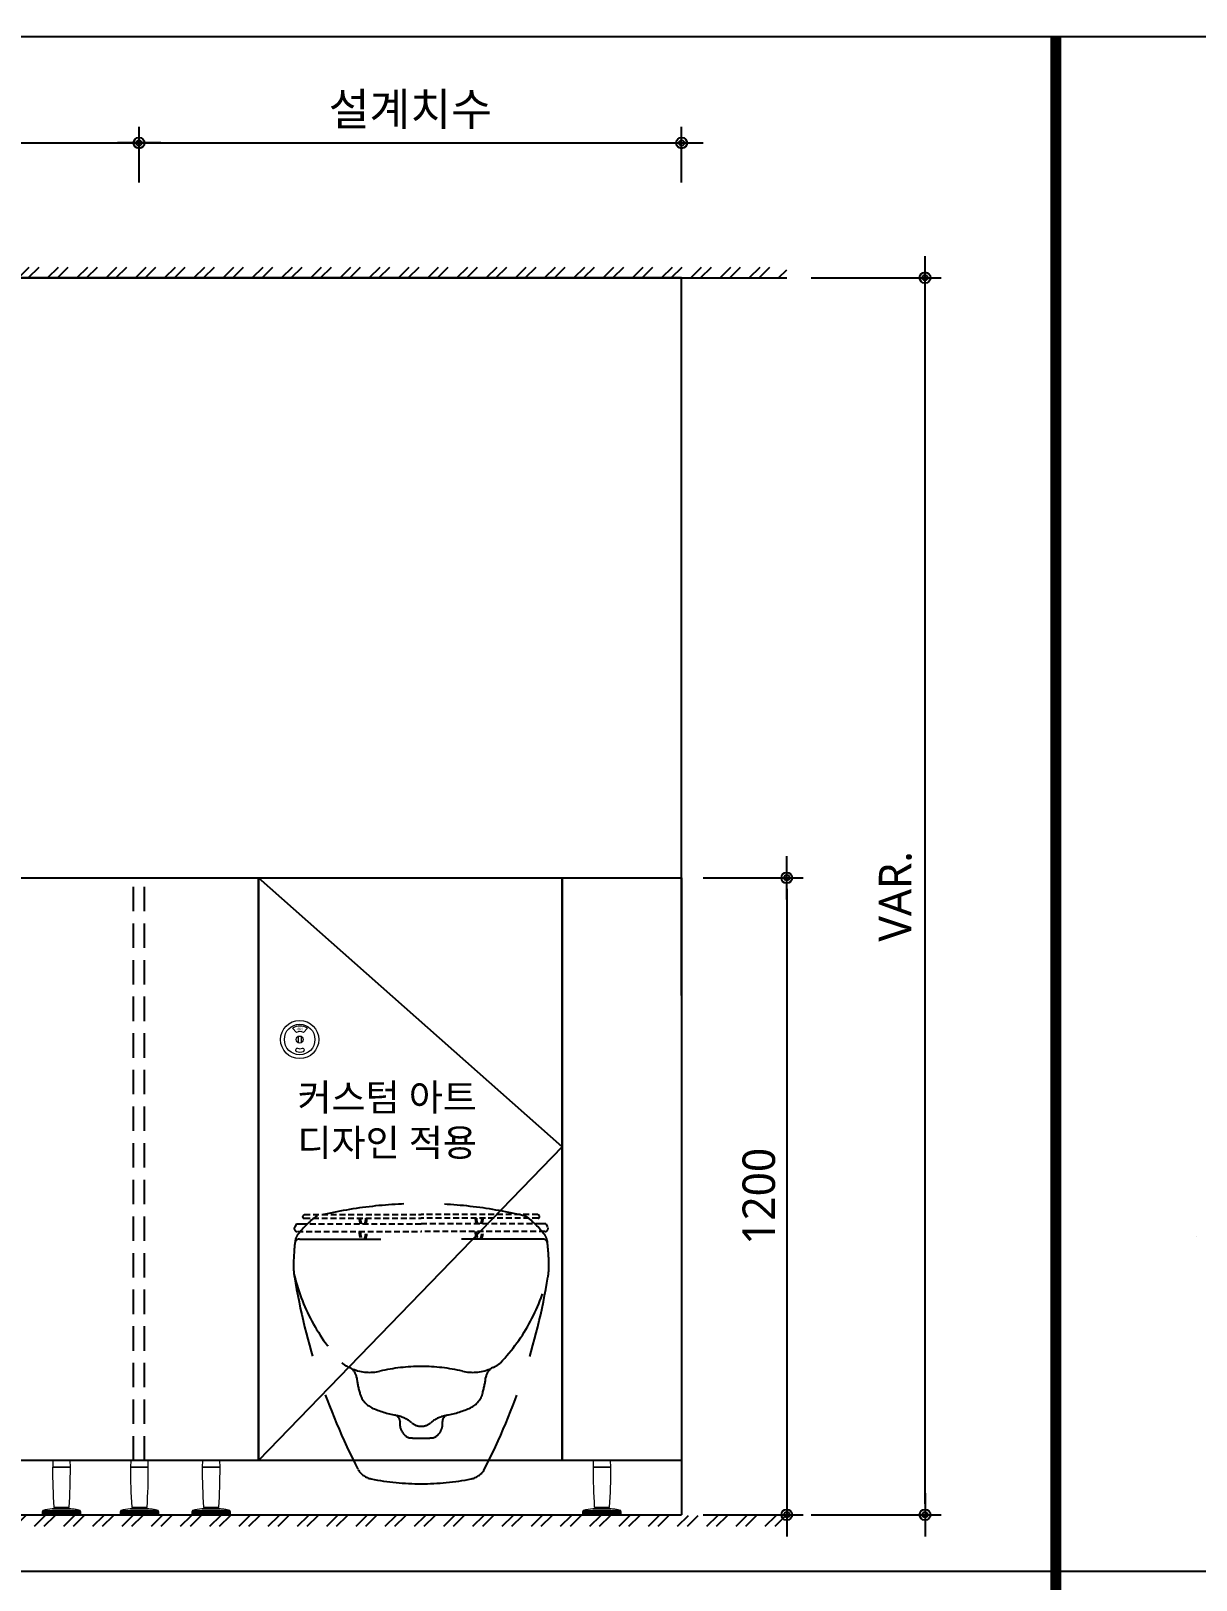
# Model space of a CAD drawing. Extents: x -256 to 8104, y -176 to 5714.
# Drawn here: x 3621 to 4694, y 4116 to 5543 of the extents above; entities that cross this region are included whole.
import ezdxf
from ezdxf.enums import TextEntityAlignment as Align

# ---------------------------------------------------------------- set-up
doc = ezdxf.new("R2010")
doc.units = 0
doc.header["$LTSCALE"] = 30
doc.linetypes.add('HIDDEN', pattern=[0.375, 0.25, -0.125])
doc.layers.get('0').update_dxf_attribs({"linetype": 'CONTINUOUS'})
doc.layers.get('DEFPOINTS').update_dxf_attribs({"linetype": 'CONTINUOUS'})
for name, color, linetype in [('curior-0Line', 252, 'CONTINUOUS'), ('DIM', 7, 'CONTINUOUS'), ('FIN', 5, 'CONTINUOUS'), ('HAT', 8, 'CONTINUOUS'), ('HID', 9, 'HIDDEN'), ('부자재', 4, 'CONTINUOUS'), ('잠금쇠(회전형)', 4, 'CONTINUOUS'), ('치수', 1, 'CONTINUOUS'), ('판넬', 2, 'CONTINUOUS'), ('해치', 8, 'CONTINUOUS')]:
    doc.layers.add(name, color=color, linetype=linetype)
doc.styles.add('HDW', font='gulim.ttc')
doc.styles.add('돋움', font='malgun.ttf')
doc.dimstyles.new('10', dxfattribs={"dimscale": 10, "dimtxt": 3, "dimasz": 1, "dimexe": 1.5, "dimexo": 2, "dimgap": 1, "dimtad": 1, "dimdec": 0, "dimlunit": 6, "dimtxsty": '돋움', "dimblk": 'DIMDOT', "dimcen": -1, "dimdle": 1.5, "dimclrt": 3, "dimazin": 3, "dimtfac": 1, "dimtdec": 0, "dimtix": 1, "dimtmove": 2, "dimatfit": 3, "dimldrblk": 'DIMDOT', "dimarcsym": 0})

# ---------------------------------------------------------------- blocks, each defined once
blk = doc.blocks.new('DIMDOT')
at = {"linetype": 'Continuous'}
blk.add_line((-2, 0), (2, 0), dxfattribs=at)
for radius in [0.5, 0.25]:
    blk.add_circle((0, 0), radius, dxfattribs=at)
blk = doc.blocks.new('*D882')
at = {"layer": 'DEFPOINTS', "color": 0}
for p in [(132075.8, -1249.7), (131575.8, -1306), (132075.8, -1306)]:
    blk.add_point(p, dxfattribs=at)
at = {"layer": 'DIM', "color": 0, "lineweight": -2, "ltscale": 10}
for p, q in [((131575.8, -1286), (131575.8, -1234.7)), ((132075.8, -1286), (132075.8, -1234.7)), ((131585.8, -1249.7), (132065.8, -1249.7))]:
    blk.add_line(p, q, dxfattribs=at)
at = {"layer": 'DIM', "color": 0, "lineweight": -2, "xscale": 10, "yscale": 10, "zscale": 10, "rotation": 180}
blk.add_blockref('DIMDOT', (131575.8, -1249.7), dxfattribs=at)
at = {"layer": 'DIM', "color": 0, "lineweight": -2, "xscale": 10, "yscale": 10, "zscale": 10}
blk.add_blockref('DIMDOT', (132075.8, -1249.7), dxfattribs=at)
at = {"layer": 'DIM', "color": 3, "insert": (131825.8, -1220.1), "char_height": 30, "attachment_point": 5, "style": '돋움'}
blk.add_mtext('설계치수', dxfattribs=at)
blk = doc.blocks.new('*D883')
at = {"layer": 'DEFPOINTS', "color": 0}
for p in [(132575.8, -1249.7), (132075.8, -1306), (132575.8, -1306)]:
    blk.add_point(p, dxfattribs=at)
at = {"layer": 'DIM', "color": 0, "lineweight": -2, "ltscale": 10}
for p, q in [((132075.8, -1286), (132075.8, -1234.7)), ((132575.8, -1286), (132575.8, -1234.7)), ((132085.8, -1249.7), (132565.8, -1249.7))]:
    blk.add_line(p, q, dxfattribs=at)
at = {"layer": 'DIM', "color": 0, "lineweight": -2, "xscale": 10, "yscale": 10, "zscale": 10, "rotation": 180}
blk.add_blockref('DIMDOT', (132075.8, -1249.7), dxfattribs=at)
at = {"layer": 'DIM', "color": 0, "lineweight": -2, "xscale": 10, "yscale": 10, "zscale": 10}
blk.add_blockref('DIMDOT', (132575.8, -1249.7), dxfattribs=at)
at = {"layer": 'DIM', "color": 3, "insert": (132325.8, -1220.1), "char_height": 30, "attachment_point": 5, "style": '돋움'}
blk.add_mtext('설계치수', dxfattribs=at)
blk = doc.blocks.new('*D884')
at = {"layer": 'DEFPOINTS', "color": 0}
for p in [(132575.8, -1926.9), (132575.8, -2513.9), (132672.7, -2513.9)]:
    blk.add_point(p, dxfattribs=at)
at = {"layer": 'DIM', "color": 0, "lineweight": -2, "ltscale": 10}
for p, q in [((132595.8, -1926.9), (132687.7, -1926.9)), ((132672.7, -1936.9), (132672.7, -2503.9)), ((132595.8, -2513.9), (132687.7, -2513.9))]:
    blk.add_line(p, q, dxfattribs=at)
at = {"layer": 'DIM', "color": 0, "lineweight": -2, "xscale": 10, "yscale": 10, "zscale": 10}
for p, rotation in [((132672.7, -1926.9), 90), ((132672.7, -2513.9), 270)]:
    blk.add_blockref('DIMDOT', p, dxfattribs=dict(at, rotation=rotation))
at = {"layer": 'DIM', "color": 3, "insert": (132647.1, -2220.4), "char_height": 30, "attachment_point": 5, "rotation": 90, "style": '돋움'}
blk.add_mtext('1200', dxfattribs=at)
blk = doc.blocks.new('A$C460A2A32')
at = {"color": 0}
for p, q in [((2.8, 20), (0.5, 16)), ((2.8, 20), (8.6, 20)), ((8.6, 20), (162.3, 20)), ((12.8, 32), (11.2, 30.4)), ((12.6, 27), (162.3, 27)), ((12.8, 32), (162.3, 32)), ((311.8, 32), (162.3, 32)), ((312, 27), (162.3, 27)), ((316, 20), (162.3, 20)), ((311.8, 32), (313.4, 30.4)), ((321.8, 20), (316, 20)), ((321.8, 20), (324.1, 16)), ((3.9, 10), (162.3, 10)), ((320.7, 10), (162.3, 10))]:
    blk.add_line(p, q, dxfattribs=at)
for centre, radius, start, end in [((12.6, 29), 2, 135, 270), ((108.9, 28.2), 26, 182.6717, 198.4118), ((107.4, 28.2), 23, 183.0205, 200.9186), ((68.6, 28.2), 23, 339.0814, 356.9795), ((67.1, 28.2), 26, 341.5882, 357.3283), ((257.5, 28.2), 26, 182.6717, 198.4118), ((256, 28.2), 23, 183.0205, 200.9186), ((217.2, 28.2), 23, 339.0814, 356.9795), ((215.7, 28.2), 26, 341.5882, 357.3283), ((312, 29), 2, 270, 45), ((3.9, 14), 4, 150.0107, 270), ((108.9, 10), 26, 180, 202.6199), ((107.4, 10), 23, 180, 205.7715), ((68.6, 10), 23, 334.2285, 0), ((67.1, 10), 26, 337.3801, 0), ((257.5, 10), 26, 180, 202.6199), ((256, 10), 23, 180, 205.7715), ((217.2, 10), 23, 334.2285, 0), ((215.7, 10), 26, 337.3801, 0), ((320.7, 14), 4, 270, 29.9893)]:
    blk.add_arc(centre, radius, start, end, dxfattribs=at)
blk = doc.blocks.new('*D901')
at = {"layer": 'DEFPOINTS', "color": 0}
for p in [(132675.2, -1373.9), (132800.1, -1373.9), (132675.2, -2513.9)]:
    blk.add_point(p, dxfattribs=at)
at = {"layer": 'DIM', "color": 0, "lineweight": -2, "ltscale": 10}
for p, q in [((132695.2, -1373.9), (132815.1, -1373.9)), ((132800.1, -2503.9), (132800.1, -1383.9)), ((132695.2, -2513.9), (132815.1, -2513.9))]:
    blk.add_line(p, q, dxfattribs=at)
at = {"layer": 'DIM', "color": 0, "lineweight": -2, "xscale": 10, "yscale": 10, "zscale": 10}
for p, rotation in [((132800.1, -1373.9), 90), ((132800.1, -2513.9), 270)]:
    blk.add_blockref('DIMDOT', p, dxfattribs=dict(at, rotation=rotation))
at = {"layer": 'DIM', "color": 3, "insert": (132772.8, -1944), "char_height": 30, "attachment_point": 5, "rotation": 90, "style": '돋움'}
blk.add_mtext('VAR.', dxfattribs=at)
blk = doc.blocks.new('CRAYON_33', base_point=(128355.6, -6689.9))
at = {"layer": 'HAT'}
h = blk.add_hatch(dxfattribs=at)
h.set_pattern_fill('ANSI32', color=256, scale=2, style=0)
h.set_pattern_definition([(45, (119739.715, -7007.093), (-13.470384, 13.470384), []), (45, (119748.695, -7007.093), (-13.470384, 13.470384), [])])
h.paths.add_polyline_path([(130979.1, -1364.1), (132672.7, -1364.1), (132672.7, -1374.1), (130979.1, -1374.1)])
h = blk.add_hatch(dxfattribs=at)
h.set_pattern_fill('ANSI32', color=256, scale=2, style=0)
h.set_pattern_definition([(45, (119739.715, -6825.113), (-13.470384, 13.470384), []), (45, (119748.695, -6825.113), (-13.470384, 13.470384), [])])
h.paths.add_polyline_path([(130979.1, -2524.4), (132672.7, -2524.4), (132672.7, -2514.4), (130979.1, -2514.4)])
at = {"layer": '해치'}
h = blk.add_hatch(dxfattribs=at)
h.set_pattern_fill('AR-CONC', color=256, style=0)
h.set_pattern_definition([(50, (131595.11, -3789.11), (182.185, -15.939), [19.05, -209.55]), (355, (131595.11, -3789.1), (-35.243, 191.057), [15.24, -167.64]), (100.451, (131610.3, -3790.44), (146.943, 175.117), [16.19, -178.09]), (46.184, (131595.1, -3738.3), (271.079, -42.042), [28.575, -314.325]), (96.636, (131617.7, -3741.8), (237.404, 247.426), [24.285, -267.135]), (351.184, (131595.1, -3738.3), (237.405, 247.425), [22.86, -251.46]), (21, (131620.51, -3751.01), (151.615, -102.2655), [19.05, -209.55]), (326, (131620.51, -3751), (61.802, 184.188), [15.24, -167.64]), (71.4514, (131633.15, -3759.53), (213.416, 81.923), [16.19, -178.09]), (37.5, (131595.11, -3789.11), (3.0886, 84.555), [0, -165.608, 0, -170.18, 0, -168.275]), (7.5, (131595.11, -3789.11), (66.8197, 100.1806), [0, -97.028, 0, -161.798, 0, -64.135]), (327.5, (131538.47, -3789.11), (135.5906, -5.7287), [0, -63.5, 0, -198.12, 0, -262.89]), (317.5, (131513.07, -3789.11), (148.129, 25.4265), [0, -82.55, 0, -131.572, 0, -186.69])])
h.paths.add_polyline_path([(134074.7, -2355.3), (134074.7, -2252.4), (133024.5, -2252.4), (133024.5, -2355.3)])
at = {"color": 2}
blk.add_line((130979.1, -1374.1), (132672.7, -1374.1), dxfattribs=at)
for p, q in [((132575.8, -2035.2), (132575.8, -1374.1)), ((132575.8, -2049), (132575.8, -2513.9)), ((131075.8, -2513.9), (132575.8, -2513.9))]:
    blk.add_line(p, q)
at = {"color": 8}
blk.add_line((130874.4, -2565.7), (134222.2, -2565.7), dxfattribs=at)
at = {"color": 2}
for points in [[(128354.9, -1151.5), (135607.2, -1151.5), (135607.2, -6689.8), (128354.9, -6689.8)], [(128354.9, -1151.5), (135607.2, -1151.5), (135607.2, -6689.8), (128354.9, -6689.8)], [(128354.9, -1151.5), (136336.8, -1151.5), (136336.8, -6689.8), (128354.9, -6689.8)]]:
    blk.add_lwpolyline(points, close=True, dxfattribs=at)
at = {"color": 8, "const_width": 10}
blk.add_lwpolyline([(132920.7, -3920.6), (132920.7, -1151.5)], dxfattribs=at)
at = {"layer": 'FIN', "color": 4, "linetype": 'Continuous', "lineweight": 15}
for p, q in [((131996.3, -2464.2), (131996.3, -2464.2)), ((131996.4, -2463.9), (132012.3, -2463.9)), ((132012.5, -2469.7), (132012.4, -2464.1)), ((132068.1, -2463.9), (132084.1, -2463.9)), ((132068.1, -2464.2), (132068.1, -2464.2)), ((132084.3, -2469.7), (132084.2, -2464.1)), ((132134.2, -2463.9), (132150.2, -2463.9)), ((132134.2, -2464.2), (132134.2, -2464.2)), ((132150.4, -2469.7), (132150.2, -2464.1)), ((132494.4, -2463.9), (132510.4, -2463.9)), ((132494.4, -2464.2), (132494.4, -2464.2)), ((132510.6, -2469.7), (132510.4, -2464.1)), ((131996.4, -2470), (132012.2, -2470)), ((132068.2, -2470), (132084, -2470)), ((132134.3, -2470), (132150.1, -2470)), ((132494.5, -2470), (132510.3, -2470)), ((131987.1, -2510), (131986.5, -2511.2)), ((131986.5, -2511.2), (131986.5, -2512.4)), ((131997.3, -2506.8), (131997.9, -2507.4)), ((132010.8, -2507.4), (131997.9, -2507.4)), ((131998.8, -2507.7), (131998.2, -2508.3)), ((132010.5, -2508.3), (131998.2, -2508.3)), ((131998.8, -2507.4), (131998.8, -2507.7)), ((131998.8, -2507.7), (132009.9, -2507.7)), ((132009.9, -2507.7), (132009.9, -2507.4)), ((132010.5, -2508.3), (132009.9, -2507.7)), ((132010.8, -2507.4), (132011.4, -2506.8)), ((132022.1, -2511.2), (132021.6, -2510)), ((132022.1, -2512.4), (132022.1, -2511.2)), ((132058.9, -2510), (132058.3, -2511.2)), ((132058.3, -2511.2), (132058.3, -2512.4)), ((132069.1, -2506.8), (132069.7, -2507.4)), ((132082.5, -2507.4), (132069.7, -2507.4)), ((132070.6, -2507.7), (132070, -2508.3)), ((132082.3, -2508.3), (132070, -2508.3)), ((132070.6, -2507.4), (132070.6, -2507.7)), ((132070.6, -2507.7), (132081.7, -2507.7)), ((132081.7, -2507.7), (132081.7, -2507.4)), ((132082.3, -2508.3), (132081.7, -2507.7)), ((132082.5, -2507.4), (132083.2, -2506.8)), ((132093.9, -2511.2), (132093.4, -2510)), ((132093.9, -2512.4), (132093.9, -2511.2)), ((132125, -2510), (132124.4, -2511.2)), ((132124.4, -2511.2), (132124.4, -2512.4)), ((132135.2, -2506.8), (132135.8, -2507.4)), ((132148.6, -2507.4), (132135.8, -2507.4)), ((132136.7, -2507.7), (132136.1, -2508.3)), ((132148.3, -2508.3), (132136.1, -2508.3)), ((132136.7, -2507.4), (132136.7, -2507.7)), ((132136.7, -2507.7), (132147.8, -2507.7)), ((132147.8, -2507.7), (132147.8, -2507.4)), ((132148.3, -2508.3), (132147.8, -2507.7)), ((132148.6, -2507.4), (132149.3, -2506.8)), ((132160, -2511.2), (132159.5, -2510)), ((132160, -2512.4), (132160, -2511.2)), ((132485.1, -2510), (132484.6, -2511.2)), ((132484.6, -2511.2), (132484.6, -2512.4)), ((132495.4, -2506.8), (132496, -2507.4)), ((132508.8, -2507.4), (132496, -2507.4)), ((132496.9, -2507.7), (132496.3, -2508.3)), ((132508.5, -2508.3), (132496.3, -2508.3)), ((132496.9, -2507.4), (132496.9, -2507.7)), ((132496.9, -2507.7), (132508, -2507.7)), ((132508, -2507.7), (132508, -2507.4)), ((132508.5, -2508.3), (132508, -2507.7)), ((132508.8, -2507.4), (132509.4, -2506.8)), ((132520.2, -2511.2), (132519.7, -2510)), ((132520.2, -2512.4), (132520.2, -2511.2)), ((131986.5, -2512.4), (131986.5, -2513.9)), ((131986.5, -2513.9), (132022.1, -2513.9)), ((132022.1, -2513.9), (132022.1, -2512.4)), ((132058.3, -2512.4), (132058.3, -2513.9)), ((132058.3, -2513.9), (132093.9, -2513.9)), ((132093.9, -2513.9), (132093.9, -2512.4)), ((132124.4, -2512.4), (132124.4, -2513.9)), ((132124.4, -2513.9), (132160, -2513.9)), ((132160, -2513.9), (132160, -2512.4)), ((132484.6, -2512.4), (132484.6, -2513.9)), ((132484.6, -2513.9), (132520.2, -2513.9)), ((132520.2, -2513.9), (132520.2, -2512.4))]:
    blk.add_line(p, q, dxfattribs=at)
at = {"layer": 'FIN', "linetype": 'Continuous', "lineweight": 15}
for p, q in [((132012.5, -2470.3), (131996.1, -2470.3)), ((131996.2, -2469.7), (132012.5, -2469.7)), ((132067.9, -2469.7), (132084.3, -2469.7)), ((132084.3, -2470.3), (132067.9, -2470.3)), ((132134, -2469.7), (132150.4, -2469.7)), ((132150.4, -2470.3), (132134, -2470.3)), ((132494.2, -2469.7), (132510.6, -2469.7)), ((132510.6, -2470.3), (132494.2, -2470.3)), ((132022.1, -2511.2), (131986.5, -2511.2)), ((131987.1, -2510), (132021.6, -2510)), ((132012.9, -2508.5), (131995.8, -2508.5)), ((131996, -2508.5), (132012.6, -2508.5)), ((131997.3, -2506.8), (132011.4, -2506.8)), ((132093.9, -2511.2), (132058.3, -2511.2)), ((132058.9, -2510), (132093.4, -2510)), ((132084.7, -2508.5), (132067.6, -2508.5)), ((132067.8, -2508.5), (132084.4, -2508.5)), ((132069.1, -2506.8), (132083.2, -2506.8)), ((132160, -2511.2), (132124.4, -2511.2)), ((132125, -2510), (132159.5, -2510)), ((132150.7, -2508.5), (132133.7, -2508.5)), ((132133.9, -2508.5), (132150.5, -2508.5)), ((132135.2, -2506.8), (132149.3, -2506.8)), ((132520.2, -2511.2), (132484.6, -2511.2)), ((132485.1, -2510), (132519.7, -2510)), ((132510.9, -2508.5), (132493.9, -2508.5)), ((132494.1, -2508.5), (132510.7, -2508.5)), ((132495.4, -2506.8), (132509.4, -2506.8)), ((132022.1, -2512.4), (131986.5, -2512.4)), ((131986.5, -2512.4), (132022.1, -2512.4)), ((131988, -2514), (131988, -2513.9)), ((131988, -2514), (131988, -2513.9)), ((131989.2, -2514), (131988, -2514)), ((131988, -2514), (131988, -2514)), ((131989.2, -2514), (131989.2, -2513.9)), ((131989.2, -2514), (131989.2, -2513.9)), ((131989.2, -2514), (131989.2, -2514)), ((132006.4, -2514), (132006.4, -2513.9)), ((132007, -2514), (132006.4, -2514)), ((132007, -2514), (132007, -2513.9)), ((132007.8, -2514), (132007.8, -2513.9)), ((132007.8, -2514), (132007.8, -2513.9)), ((132007.8, -2514), (132007.8, -2513.9)), ((132007.9, -2514), (132007.9, -2513.9)), ((132008.1, -2514), (132007.9, -2514)), ((132008.1, -2514), (132008.1, -2513.9)), ((132008.2, -2514), (132008.1, -2514)), ((132008.2, -2514), (132008.2, -2513.9)), ((132008.3, -2514), (132008.2, -2514)), ((132008.3, -2514), (132008.3, -2513.9)), ((132008.3, -2514), (132008.3, -2513.9)), ((132008.3, -2514), (132008.3, -2513.9)), ((132008.3, -2514), (132008.3, -2514)), ((132008.3, -2514), (132008.3, -2514)), ((132008.5, -2514), (132008.5, -2513.9)), ((132008.7, -2514), (132008.7, -2513.9)), ((132008.7, -2514), (132008.7, -2513.9)), ((132008.8, -2514), (132008.8, -2513.9)), ((132008.9, -2514), (132008.8, -2514)), ((132008.8, -2514), (132008.8, -2514)), ((132008.9, -2514), (132008.9, -2513.9)), ((132009, -2514), (132008.9, -2514)), ((132009, -2514), (132009, -2513.9)), ((132019.2, -2514), (132019.2, -2513.9)), ((132019.4, -2514), (132019.4, -2513.9)), ((132019.9, -2514), (132019.9, -2513.9)), ((132020.3, -2514), (132020.3, -2513.9)), ((132020.5, -2514), (132020.5, -2513.9)), ((132093.9, -2512.4), (132058.3, -2512.4)), ((132058.3, -2512.4), (132093.9, -2512.4)), ((132059.8, -2514), (132059.8, -2513.9)), ((132059.8, -2514), (132059.8, -2513.9)), ((132061, -2514), (132059.8, -2514)), ((132059.8, -2514), (132059.8, -2514)), ((132061, -2514), (132061, -2513.9)), ((132061, -2514), (132061, -2513.9)), ((132061, -2514), (132061, -2514)), ((132078.2, -2514), (132078.2, -2513.9)), ((132078.8, -2514), (132078.2, -2514)), ((132078.8, -2514), (132078.8, -2513.9)), ((132079.6, -2514), (132079.6, -2513.9)), ((132079.6, -2514), (132079.6, -2513.9)), ((132079.6, -2514), (132079.6, -2513.9)), ((132079.7, -2514), (132079.7, -2513.9)), ((132079.9, -2514), (132079.7, -2514)), ((132079.9, -2514), (132079.9, -2513.9)), ((132080, -2514), (132079.9, -2514)), ((132080, -2514), (132080, -2513.9)), ((132080.1, -2514), (132080, -2514)), ((132080.1, -2514), (132080.1, -2513.9)), ((132080.1, -2514), (132080.1, -2513.9)), ((132080.1, -2514), (132080.1, -2513.9)), ((132080.1, -2514), (132080.1, -2514)), ((132080.1, -2514), (132080.1, -2514)), ((132080.3, -2514), (132080.3, -2513.9)), ((132080.5, -2514), (132080.5, -2513.9)), ((132080.5, -2514), (132080.5, -2513.9)), ((132080.6, -2514), (132080.5, -2514)), ((132080.6, -2514), (132080.6, -2513.9)), ((132080.7, -2514), (132080.6, -2514)), ((132080.7, -2514), (132080.7, -2513.9)), ((132080.7, -2514), (132080.7, -2513.9)), ((132080.7, -2514), (132080.7, -2514)), ((132091, -2514), (132091, -2513.9)), ((132091.2, -2514), (132091.2, -2513.9)), ((132091.6, -2514), (132091.6, -2513.9)), ((132092.1, -2514), (132092.1, -2513.9)), ((132092.3, -2514), (132092.3, -2513.9)), ((132160, -2512.4), (132124.4, -2512.4)), ((132124.4, -2512.4), (132160, -2512.4)), ((132125.8, -2514), (132125.8, -2513.9)), ((132125.9, -2514), (132125.8, -2514)), ((132125.9, -2514), (132125.9, -2513.9)), ((132127.1, -2514), (132125.9, -2514)), ((132127.1, -2514), (132127.1, -2513.9)), ((132127.1, -2514), (132127.1, -2513.9)), ((132127.1, -2514), (132127.1, -2514)), ((132144.3, -2514), (132144.3, -2513.9)), ((132144.8, -2514), (132144.3, -2514)), ((132144.8, -2514), (132144.8, -2513.9)), ((132145.7, -2514), (132145.7, -2513.9)), ((132145.7, -2514), (132145.7, -2513.9)), ((132145.7, -2514), (132145.7, -2513.9)), ((132145.7, -2514), (132145.7, -2513.9)), ((132146, -2514), (132145.7, -2514)), ((132146, -2514), (132146, -2513.9)), ((132146.1, -2514), (132146, -2514)), ((132146.1, -2514), (132146.1, -2513.9)), ((132146.2, -2514), (132146.1, -2514)), ((132146.2, -2514), (132146.2, -2513.9)), ((132146.2, -2514), (132146.2, -2513.9)), ((132146.2, -2514), (132146.2, -2513.9)), ((132146.2, -2514), (132146.2, -2514)), ((132146.2, -2514), (132146.2, -2514)), ((132146.4, -2514), (132146.4, -2513.9)), ((132146.6, -2514), (132146.6, -2513.9)), ((132146.6, -2514), (132146.6, -2513.9)), ((132146.7, -2514), (132146.6, -2514)), ((132146.7, -2514), (132146.7, -2513.9)), ((132146.7, -2514), (132146.7, -2513.9)), ((132146.7, -2514), (132146.7, -2514)), ((132146.8, -2514), (132146.7, -2514)), ((132146.8, -2514), (132146.8, -2513.9)), ((132157.1, -2514), (132157.1, -2513.9)), ((132157.3, -2514), (132157.3, -2513.9)), ((132157.7, -2514), (132157.7, -2513.9)), ((132158.2, -2514), (132158.2, -2513.9)), ((132158.4, -2514), (132158.4, -2513.9)), ((132520.2, -2512.4), (132484.6, -2512.4)), ((132484.6, -2512.4), (132520.2, -2512.4)), ((132486, -2514), (132486, -2513.9)), ((132486, -2514), (132486, -2513.9)), ((132487.3, -2514), (132486, -2514)), ((132486, -2514), (132486, -2514)), ((132487.3, -2514), (132487.3, -2513.9)), ((132487.3, -2514), (132487.3, -2513.9)), ((132487.3, -2514), (132487.3, -2514)), ((132504.4, -2514), (132504.4, -2513.9)), ((132505, -2514), (132504.4, -2514)), ((132505, -2514), (132505, -2513.9)), ((132505.8, -2514), (132505.8, -2513.9)), ((132505.9, -2514), (132505.9, -2513.9)), ((132505.9, -2514), (132505.9, -2513.9)), ((132505.9, -2514), (132505.9, -2513.9)), ((132506.2, -2514), (132505.9, -2514)), ((132506.2, -2514), (132506.2, -2513.9)), ((132506.3, -2514), (132506.2, -2514)), ((132506.3, -2514), (132506.3, -2513.9)), ((132506.4, -2514), (132506.3, -2514)), ((132506.4, -2514), (132506.4, -2513.9)), ((132506.4, -2514), (132506.4, -2513.9)), ((132506.4, -2514), (132506.4, -2513.9)), ((132506.4, -2514), (132506.4, -2514)), ((132506.4, -2514), (132506.4, -2514)), ((132506.6, -2514), (132506.6, -2513.9)), ((132506.8, -2514), (132506.8, -2513.9)), ((132506.8, -2514), (132506.8, -2513.9)), ((132506.9, -2514), (132506.8, -2514)), ((132506.9, -2514), (132506.9, -2513.9)), ((132506.9, -2514), (132506.9, -2513.9)), ((132506.9, -2514), (132506.9, -2514)), ((132507, -2514), (132506.9, -2514)), ((132507, -2514), (132507, -2513.9)), ((132517.3, -2514), (132517.3, -2513.9)), ((132517.5, -2514), (132517.5, -2513.9)), ((132517.9, -2514), (132517.9, -2513.9)), ((132518.4, -2514), (132518.4, -2513.9)), ((132518.6, -2514), (132518.6, -2513.9))]:
    blk.add_line(p, q, dxfattribs=at)
at = {"layer": 'FIN', "color": 4, "linetype": 'Continuous', "lineweight": 15}
for points in [[(131996.4, -2463.9, 0.124037), (131996.3, -2464.2, -0.001096), (131996.3, -2464.2), (131996.2, -2469.7)], [(132068.1, -2463.9, 0.124037), (132068.1, -2464.2, -0.001096), (132068.1, -2464.2), (132068, -2469.7)], [(132134.2, -2463.9, 0.124037), (132134.2, -2464.2, -0.001096), (132134.2, -2464.2), (132134, -2469.7)], [(132494.4, -2463.9, 0.124037), (132494.4, -2464.2, -0.001096), (132494.4, -2464.2), (132494.2, -2469.7)]]:
    blk.add_lwpolyline(points, format="xyb", dxfattribs=at)
at = {"layer": 'FIN', "color": 4, "linetype": 'Continuous', "lineweight": 15, "flags": 128}
for points in [[(132012.4, -2464.1, 0.118135), (132012.3, -2463.9, 0.118135)], [(132084.2, -2464.1, 0.118135), (132084.1, -2463.9, 0.118135)], [(132150.2, -2464.1, 0.118135), (132150.2, -2463.9, 0.118135)], [(132510.4, -2464.1, 0.118135), (132510.4, -2463.9, 0.118135)]]:
    blk.add_lwpolyline(points, format="xyb", dxfattribs=at)
at = {"layer": 'FIN', "color": 4, "linetype": 'Continuous', "lineweight": 15}
for centre, radius, start, end in [((131996.4, -2470.3), 0.292, 90, 179.3579), ((131996.4, -2469.7), 0.292, 179.2415, 270), ((132574.8, -2470.6), 578.7, 179.9718, 183.5859), ((131458.4, -2471.4), 554.1, 356.3354, 0.1097), ((132012.2, -2469.7), 0.292, 270, 0.7585), ((132012.2, -2470.3), 0.292, 0.6421, 90), ((132068.2, -2469.7), 0.292, 179.2415, 270), ((132068.2, -2470.3), 0.292, 90, 179.3579), ((132646.6, -2470.6), 578.7, 179.9718, 183.5859), ((131530.2, -2471.4), 554.1, 356.3354, 0.1097), ((132084, -2469.7), 0.292, 270, 0.7585), ((132084, -2470.3), 0.292, 0.6421, 90), ((132134.3, -2469.7), 0.292, 179.2415, 270), ((132134.3, -2470.3), 0.292, 90, 179.3579), ((132712.7, -2470.6), 578.7, 179.9718, 183.5859), ((131596.3, -2471.4), 554.1, 356.3354, 0.1097), ((132150.1, -2469.7), 0.292, 270, 0.7585), ((132150.1, -2470.3), 0.292, 0.6421, 90), ((132494.5, -2469.7), 0.292, 179.2415, 270), ((132494.5, -2470.3), 0.292, 90, 179.3579), ((133072.9, -2470.6), 578.7, 179.9718, 183.5859), ((131956.5, -2471.4), 554.1, 356.3354, 0.1097), ((132510.3, -2469.7), 0.292, 270, 0.7585), ((132510.3, -2470.3), 0.292, 0.6421, 90), ((131998.8, -2552.2), 43.8, 93.8991, 105.5006), ((131998.8, -2541.7), 33.3, 91.0115, 94.7479), ((131996, -2508.6), 0.175, 94.7479, 116.6788), ((132009.9, -2541.7), 33.3, 85.2521, 88.9885), ((132012.6, -2508.6), 0.175, 63.3212, 85.2521), ((132009.9, -2552.2), 43.8, 80.5831, 86.1009), ((132009.9, -2552.2), 43.8, 74.4994, 78.127), ((132070.6, -2552.2), 43.8, 93.8991, 105.5006), ((132067.8, -2508.6), 0.175, 94.7479, 116.6788), ((132070.6, -2541.7), 33.3, 91.0115, 94.7479), ((132081.7, -2541.7), 33.3, 85.2521, 88.9885), ((132084.4, -2508.6), 0.175, 63.3212, 85.2521), ((132081.7, -2552.2), 43.8, 80.5831, 86.1009), ((132081.7, -2552.2), 43.8, 74.4994, 78.127), ((132136.7, -2552.2), 43.8, 93.8991, 105.5006), ((132133.9, -2508.6), 0.175, 94.7479, 116.6788), ((132136.7, -2541.7), 33.3, 91.0115, 94.7479), ((132147.8, -2541.7), 33.3, 85.2521, 88.9885), ((132150.5, -2508.6), 0.175, 63.3212, 85.2521), ((132147.8, -2552.2), 43.8, 80.5831, 86.1009), ((132147.8, -2552.2), 43.8, 74.4994, 78.127), ((132496.9, -2552.2), 43.8, 93.8991, 105.5006), ((132494.1, -2508.6), 0.175, 94.7479, 116.6788), ((132496.9, -2541.7), 33.3, 91.0115, 94.7479), ((132508, -2541.7), 33.3, 85.2521, 88.9885), ((132510.7, -2508.6), 0.175, 63.3212, 85.2521), ((132508, -2552.2), 43.8, 80.5831, 86.1009), ((132508, -2552.2), 43.8, 74.4994, 78.127)]:
    blk.add_arc(centre, radius, start, end, dxfattribs=at)
for points, knots in [([(132017, -2509), (132017, -2509), (132017, -2509), (132017.1, -2509), (132017.1, -2509), (132017.1, -2509)], [0, 0, 0, 0, 0.110152, 0.664814, 1, 1, 1, 1]), ([(132017.1, -2509), (132017.1, -2509), (132017.2, -2509), (132017.2, -2509), (132017.3, -2509), (132017.4, -2509), (132017.5, -2509), (132017.5, -2509)], [0, 0, 0, 0, 0.2159727, 0.4318558, 0.6498983, 0.8698049, 1, 1, 1, 1]), ([(132017.8, -2509.1), (132017.8, -2509.1), (132017.7, -2509.1), (132017.5, -2509.1), (132017.5, -2509)], [0, 0, 0, 0, 0.585266, 1, 1, 1, 1]), ([(132017.5, -2509), (132017.5, -2509.1), (132017.5, -2509.1), (132017.5, -2509.1), (132017.5, -2509.1)], [0, 0, 0, 0, 0.495973, 1, 1, 1, 1]), ([(132017.5, -2509.1), (132017.5, -2509.1), (132017.7, -2509.1), (132017.8, -2509.1), (132017.8, -2509.1)], [0, 0, 0, 0, 0.405872, 1, 1, 1, 1]), ([(132017.8, -2509.1), (132017.8, -2509.1), (132017.8, -2509.1), (132017.8, -2509.1), (132017.8, -2509.1)], [0, 0, 0, 0, 0.517301, 1, 1, 1, 1]), ([(132017.8, -2509.1), (132018.1, -2509.2), (132018.5, -2509.3), (132019, -2509.4), (132019.2, -2509.4)], [0, 0, 0, 0, 0.470682, 1, 1, 1, 1]), ([(132019.2, -2509.4), (132019, -2509.4), (132018.5, -2509.3), (132018.1, -2509.2), (132017.8, -2509.1)], [0, 0, 0, 0, 0.528575, 1, 1, 1, 1]), ([(132019.2, -2509.4), (132019.2, -2509.4), (132019.2, -2509.4), (132019.2, -2509.4), (132019.2, -2509.4)], [0, 0, 0, 0, 0.529757, 1, 1, 1, 1]), ([(132088.8, -2509), (132088.8, -2509), (132088.8, -2509), (132088.9, -2509), (132088.9, -2509), (132088.9, -2509)], [0, 0, 0, 0, 0.110152, 0.664814, 1, 1, 1, 1]), ([(132088.9, -2509), (132088.9, -2509), (132089, -2509), (132089, -2509), (132089.1, -2509), (132089.2, -2509), (132089.3, -2509), (132089.3, -2509)], [0, 0, 0, 0, 0.2159727, 0.4318558, 0.6498983, 0.8698049, 1, 1, 1, 1]), ([(132089.6, -2509.1), (132089.6, -2509.1), (132089.4, -2509.1), (132089.3, -2509.1), (132089.3, -2509)], [0, 0, 0, 0, 0.585266, 1, 1, 1, 1]), ([(132089.3, -2509), (132089.3, -2509.1), (132089.3, -2509.1), (132089.3, -2509.1), (132089.3, -2509.1)], [0, 0, 0, 0, 0.495973, 1, 1, 1, 1]), ([(132089.3, -2509.1), (132089.3, -2509.1), (132089.4, -2509.1), (132089.6, -2509.1), (132089.6, -2509.1)], [0, 0, 0, 0, 0.405872, 1, 1, 1, 1]), ([(132089.6, -2509.1), (132089.6, -2509.1), (132089.6, -2509.1), (132089.6, -2509.1), (132089.6, -2509.1)], [0, 0, 0, 0, 0.517301, 1, 1, 1, 1]), ([(132089.6, -2509.1), (132089.9, -2509.2), (132090.3, -2509.3), (132090.8, -2509.4), (132091, -2509.4)], [0, 0, 0, 0, 0.470682, 1, 1, 1, 1]), ([(132091, -2509.4), (132090.8, -2509.4), (132090.3, -2509.3), (132089.9, -2509.2), (132089.6, -2509.1)], [0, 0, 0, 0, 0.528575, 1, 1, 1, 1]), ([(132091, -2509.4), (132091, -2509.4), (132091, -2509.4), (132091, -2509.4), (132091, -2509.4)], [0, 0, 0, 0, 0.529757, 1, 1, 1, 1]), ([(132154.9, -2509), (132154.9, -2509), (132154.9, -2509), (132154.9, -2509), (132155, -2509), (132155, -2509)], [0, 0, 0, 0, 0.110152, 0.664814, 1, 1, 1, 1]), ([(132155, -2509), (132155, -2509), (132155, -2509), (132155.1, -2509), (132155.2, -2509), (132155.3, -2509), (132155.4, -2509), (132155.4, -2509)], [0, 0, 0, 0, 0.2159727, 0.4318558, 0.6498983, 0.8698049, 1, 1, 1, 1]), ([(132155.7, -2509.1), (132155.7, -2509.1), (132155.5, -2509.1), (132155.4, -2509.1), (132155.4, -2509)], [0, 0, 0, 0, 0.585266, 1, 1, 1, 1]), ([(132155.4, -2509), (132155.4, -2509.1), (132155.4, -2509.1), (132155.4, -2509.1), (132155.4, -2509.1)], [0, 0, 0, 0, 0.495973, 1, 1, 1, 1]), ([(132155.4, -2509.1), (132155.4, -2509.1), (132155.5, -2509.1), (132155.7, -2509.1), (132155.7, -2509.1)], [0, 0, 0, 0, 0.405872, 1, 1, 1, 1]), ([(132155.7, -2509.1), (132155.7, -2509.1), (132155.7, -2509.1), (132155.7, -2509.1), (132155.7, -2509.1)], [0, 0, 0, 0, 0.517301, 1, 1, 1, 1]), ([(132155.7, -2509.1), (132155.9, -2509.2), (132156.4, -2509.3), (132156.9, -2509.4), (132157.1, -2509.4)], [0, 0, 0, 0, 0.470682, 1, 1, 1, 1]), ([(132157.1, -2509.4), (132156.9, -2509.4), (132156.4, -2509.3), (132155.9, -2509.2), (132155.7, -2509.1)], [0, 0, 0, 0, 0.528575, 1, 1, 1, 1]), ([(132157.1, -2509.4), (132157.1, -2509.4), (132157.1, -2509.4), (132157.1, -2509.4), (132157.1, -2509.4)], [0, 0, 0, 0, 0.529757, 1, 1, 1, 1]), ([(132515.1, -2509), (132515.1, -2509), (132515.1, -2509), (132515.1, -2509), (132515.2, -2509), (132515.2, -2509)], [0, 0, 0, 0, 0.110152, 0.664814, 1, 1, 1, 1]), ([(132515.2, -2509), (132515.2, -2509), (132515.2, -2509), (132515.3, -2509), (132515.4, -2509), (132515.5, -2509), (132515.6, -2509), (132515.6, -2509)], [0, 0, 0, 0, 0.2159727, 0.4318558, 0.6498983, 0.8698049, 1, 1, 1, 1]), ([(132515.9, -2509.1), (132515.8, -2509.1), (132515.7, -2509.1), (132515.6, -2509.1), (132515.6, -2509)], [0, 0, 0, 0, 0.585266, 1, 1, 1, 1]), ([(132515.6, -2509), (132515.6, -2509.1), (132515.6, -2509.1), (132515.6, -2509.1), (132515.6, -2509.1)], [0, 0, 0, 0, 0.495973, 1, 1, 1, 1]), ([(132515.6, -2509.1), (132515.6, -2509.1), (132515.7, -2509.1), (132515.8, -2509.1), (132515.9, -2509.1)], [0, 0, 0, 0, 0.405872, 1, 1, 1, 1]), ([(132515.9, -2509.1), (132515.9, -2509.1), (132515.9, -2509.1), (132515.9, -2509.1), (132515.9, -2509.1)], [0, 0, 0, 0, 0.517301, 1, 1, 1, 1]), ([(132515.9, -2509.1), (132516.1, -2509.2), (132516.6, -2509.3), (132517.1, -2509.4), (132517.3, -2509.4)], [0, 0, 0, 0, 0.470682, 1, 1, 1, 1]), ([(132517.3, -2509.4), (132517.1, -2509.4), (132516.6, -2509.3), (132516.1, -2509.2), (132515.9, -2509.1)], [0, 0, 0, 0, 0.528575, 1, 1, 1, 1]), ([(132517.3, -2509.4), (132517.3, -2509.4), (132517.3, -2509.4), (132517.3, -2509.4), (132517.3, -2509.4)], [0, 0, 0, 0, 0.529757, 1, 1, 1, 1])]:
    blk.add_open_spline(points, degree=3, knots=knots, dxfattribs=at)
for points in [[(132017.1, -2509), (132017.1, -2509)], [(132017.5, -2509), (132017.9, -2509.1)], [(132017.8, -2509.1), (132017.9, -2509.1)], [(132088.9, -2509), (132088.9, -2509)], [(132089.3, -2509), (132089.7, -2509.1)], [(132089.6, -2509.1), (132089.7, -2509.1)], [(132155, -2509), (132154.9, -2509)], [(132155.4, -2509), (132155.7, -2509.1)], [(132155.7, -2509.1), (132155.7, -2509.1)], [(132515.2, -2509), (132515.1, -2509)], [(132515.6, -2509), (132515.9, -2509.1)], [(132515.9, -2509.1), (132515.9, -2509.1)]]:
    blk.add_open_spline(points, degree=1, dxfattribs=at)
at = {"layer": 'FIN', "linetype": 'Continuous', "lineweight": 15}
for points, knots in [([(132007.9, -2514), (132007.8, -2514), (132007.8, -2514), (132007.8, -2514), (132007.8, -2514)], [0, 0, 0, 0, 0.561741, 1, 1, 1, 1]), ([(132007.8, -2514), (132007.8, -2514), (132007.8, -2514), (132007.8, -2514), (132007.8, -2514)], [0, 0, 0, 0, 0.557964, 1, 1, 1, 1]), ([(132008.5, -2514), (132008.5, -2514), (132008.4, -2514), (132008.4, -2514), (132008.3, -2514)], [0, 0, 0, 0, 0.560188, 1, 1, 1, 1]), ([(132008.7, -2514), (132008.7, -2514), (132008.6, -2514), (132008.6, -2514), (132008.5, -2514)], [0, 0, 0, 0, 0.559958, 1, 1, 1, 1]), ([(132019.4, -2514), (132019.3, -2514), (132019.2, -2514), (132019.2, -2514), (132019.2, -2514)], [0, 0, 0, 0, 0.558554, 1, 1, 1, 1]), ([(132019.6, -2514), (132019.5, -2514), (132019.4, -2514), (132019.3, -2514), (132019.3, -2514)], [0, 0, 0, 0, 0.558511, 1, 1, 1, 1]), ([(132019.9, -2514), (132019.8, -2514), (132019.6, -2514), (132019.5, -2514), (132019.4, -2514)], [0, 0, 0, 0, 0.559859, 1, 1, 1, 1]), ([(132020.3, -2514), (132020.2, -2514), (132020.1, -2514), (132019.9, -2514), (132019.9, -2514)], [0, 0, 0, 0, 0.558977, 1, 1, 1, 1]), ([(132020.5, -2514), (132020.5, -2514), (132020.5, -2514), (132020.3, -2514), (132020.3, -2514)], [0, 0, 0, 0, 0.559094, 1, 1, 1, 1]), ([(132079.7, -2514), (132079.6, -2514), (132079.6, -2514), (132079.6, -2514), (132079.6, -2514)], [0, 0, 0, 0, 0.561741, 1, 1, 1, 1]), ([(132079.6, -2514), (132079.6, -2514), (132079.6, -2514), (132079.6, -2514), (132079.6, -2514)], [0, 0, 0, 0, 0.557964, 1, 1, 1, 1]), ([(132080.3, -2514), (132080.3, -2514), (132080.2, -2514), (132080.2, -2514), (132080.1, -2514)], [0, 0, 0, 0, 0.560188, 1, 1, 1, 1]), ([(132080.5, -2514), (132080.5, -2514), (132080.4, -2514), (132080.4, -2514), (132080.3, -2514)], [0, 0, 0, 0, 0.559958, 1, 1, 1, 1]), ([(132091.2, -2514), (132091.1, -2514), (132091, -2514), (132091, -2514), (132091, -2514)], [0, 0, 0, 0, 0.558554, 1, 1, 1, 1]), ([(132091.4, -2514), (132091.3, -2514), (132091.2, -2514), (132091.1, -2514), (132091.1, -2514)], [0, 0, 0, 0, 0.558511, 1, 1, 1, 1]), ([(132091.6, -2514), (132091.6, -2514), (132091.4, -2514), (132091.3, -2514), (132091.2, -2514)], [0, 0, 0, 0, 0.559859, 1, 1, 1, 1]), ([(132092.1, -2514), (132092, -2514), (132091.9, -2514), (132091.7, -2514), (132091.6, -2514)], [0, 0, 0, 0, 0.558977, 1, 1, 1, 1]), ([(132092.3, -2514), (132092.3, -2514), (132092.3, -2514), (132092.1, -2514), (132092.1, -2514)], [0, 0, 0, 0, 0.559094, 1, 1, 1, 1]), ([(132145.7, -2514), (132145.7, -2514), (132145.7, -2514), (132145.7, -2514), (132145.7, -2514)], [0, 0, 0, 0, 0.561741, 1, 1, 1, 1]), ([(132145.7, -2514), (132145.7, -2514), (132145.7, -2514), (132145.7, -2514), (132145.7, -2514)], [0, 0, 0, 0, 0.557964, 1, 1, 1, 1]), ([(132146.4, -2514), (132146.4, -2514), (132146.3, -2514), (132146.3, -2514), (132146.2, -2514)], [0, 0, 0, 0, 0.560188, 1, 1, 1, 1]), ([(132146.6, -2514), (132146.6, -2514), (132146.5, -2514), (132146.4, -2514), (132146.4, -2514)], [0, 0, 0, 0, 0.559958, 1, 1, 1, 1]), ([(132157.3, -2514), (132157.2, -2514), (132157.1, -2514), (132157.1, -2514), (132157.1, -2514)], [0, 0, 0, 0, 0.558554, 1, 1, 1, 1]), ([(132157.5, -2514), (132157.4, -2514), (132157.3, -2514), (132157.2, -2514), (132157.2, -2514)], [0, 0, 0, 0, 0.558511, 1, 1, 1, 1]), ([(132157.7, -2514), (132157.6, -2514), (132157.5, -2514), (132157.4, -2514), (132157.3, -2514)], [0, 0, 0, 0, 0.559859, 1, 1, 1, 1]), ([(132158.2, -2514), (132158.1, -2514), (132158, -2514), (132157.8, -2514), (132157.7, -2514)], [0, 0, 0, 0, 0.558977, 1, 1, 1, 1]), ([(132158.4, -2514), (132158.4, -2514), (132158.3, -2514), (132158.2, -2514), (132158.2, -2514)], [0, 0, 0, 0, 0.559094, 1, 1, 1, 1]), ([(132505.9, -2514), (132505.9, -2514), (132505.9, -2514), (132505.9, -2514), (132505.9, -2514)], [0, 0, 0, 0, 0.561741, 1, 1, 1, 1]), ([(132505.9, -2514), (132505.9, -2514), (132505.9, -2514), (132505.9, -2514), (132505.9, -2514)], [0, 0, 0, 0, 0.557964, 1, 1, 1, 1]), ([(132506.6, -2514), (132506.6, -2514), (132506.5, -2514), (132506.4, -2514), (132506.4, -2514)], [0, 0, 0, 0, 0.560188, 1, 1, 1, 1]), ([(132506.8, -2514), (132506.8, -2514), (132506.7, -2514), (132506.6, -2514), (132506.6, -2514)], [0, 0, 0, 0, 0.559958, 1, 1, 1, 1]), ([(132517.5, -2514), (132517.4, -2514), (132517.3, -2514), (132517.3, -2514), (132517.3, -2514)], [0, 0, 0, 0, 0.558554, 1, 1, 1, 1]), ([(132517.7, -2514), (132517.6, -2514), (132517.5, -2514), (132517.4, -2514), (132517.4, -2514)], [0, 0, 0, 0, 0.558511, 1, 1, 1, 1]), ([(132517.9, -2514), (132517.8, -2514), (132517.7, -2514), (132517.5, -2514), (132517.5, -2514)], [0, 0, 0, 0, 0.559859, 1, 1, 1, 1]), ([(132518.4, -2514), (132518.3, -2514), (132518.2, -2514), (132518, -2514), (132517.9, -2514)], [0, 0, 0, 0, 0.558977, 1, 1, 1, 1]), ([(132518.6, -2514), (132518.6, -2514), (132518.5, -2514), (132518.4, -2514), (132518.4, -2514)], [0, 0, 0, 0, 0.559094, 1, 1, 1, 1])]:
    blk.add_open_spline(points, degree=3, knots=knots, dxfattribs=at)
for points in [[(132007.8, -2514), (132007.8, -2514)], [(132079.6, -2514), (132079.6, -2514)], [(132145.7, -2514), (132145.7, -2514)], [(132505.9, -2514), (132505.9, -2514)]]:
    blk.add_open_spline(points, degree=1, dxfattribs=at)
at = {"layer": 'HID', "ltscale": 3}
for p, q in [((132070.8, -2463.9), (132070.8, -1926.9)), ((132080.8, -2463.9), (132080.8, -1926.9))]:
    blk.add_line(p, q, dxfattribs=at)
at = {"layer": 'HID', "ltscale": 10}
for p in [(132223.6, -2259.8), (132448, -2259.8)]:
    blk.add_line(p, (132335.8, -2259.8), dxfattribs=at)
for centre, radius, start, end in [((132293.4, -2310.6), 90, 128.0065, 143.1013), ((132241.7, -2244.4), 6, 103.9579, 128.0065), ((132335.8, -2630.2), 403.1, 76.2923, 103.7077), ((132429.9, -2244.4), 6, 51.9935, 76.0421), ((132378.2, -2310.6), 90, 36.8987, 51.9935), ((132398.2, -2284.3), 180, 172.4918, 181.055), ((132223.6, -2264), 4.2, 90, 173.3826), ((132228.7, -2262), 9, 143.1013, 172.4918), ((132448, -2264), 4.2, 6.6174, 90), ((132442.9, -2262), 9, 7.5082, 36.8987), ((132273.4, -2284.3), 180, 358.945, 7.5082), ((132260.2, -2286.8), 42, 181.055, 190.5892), ((132391.1, -2251.9), 177, 192.809, 223.5419), ((132813.2, -2196.6), 602.3, 189.3568, 207.2383), ((131858.4, -2196.6), 602.3, 332.7617, 350.6432), ((132280.5, -2251.9), 177, 316.4581, 347.191), ((132411.4, -2286.8), 42, 349.4108, 358.945), ((132288.4, -2340.6), 42, 232.3598, 243.5689), ((132264.4, -2388.9), 12, 6.9609, 63.5689), ((132288.4, -2340.6), 42, 248.0565, 282.8609), ((132335.8, -2548.2), 171, 90, 102.8609), ((132335.8, -2548.2), 171, 77.1391, 90), ((132383.2, -2340.6), 42, 257.1391, 291.9435), ((132407.2, -2388.9), 12, 116.4311, 173.0391), ((132383.2, -2340.6), 42, 296.4311, 307.6402), ((132366.7, -2376.4), 91.1, 186.9609, 196.5836), ((132304.9, -2376.4), 91.1, 343.4164, 353.0391), ((132299.5, -2396.4), 21, 196.5836, 247.6201), ((132372.1, -2396.4), 21, 292.3799, 343.4164), ((132335.8, -2308.3), 116.3, 247.6201, 258.9228), ((132310.3, -2427.9), 6, 0, 77.9673), ((132307.7, -2451.9), 30, 49.4621, 78.9228), ((132363.9, -2451.9), 30, 101.0772, 130.5379), ((132361.3, -2427.9), 6, 102.0327, 180), ((132335.8, -2308.3), 116.3, 281.0772, 292.3799), ((132329.7, -2430.3), 13.6, 169.8446, 248.5821), ((132335.8, -2419), 13.3, 229.4621, 270), ((132335.8, -2419), 13.3, 270, 310.5379), ((132341.9, -2430.3), 13.6, 291.4179, 10.1554), ((132335.8, -2272.3), 171, 266.2838, 270), ((132335.8, -2272.3), 171, 270, 273.7162), ((132293.2, -2463.1), 18, 210.6249, 258.7833), ((132335.8, -2248.3), 237, 258.7833, 270), ((132335.8, -2248.3), 237, 270, 281.2167), ((132378.4, -2463.1), 18, 281.2167, 329.3751)]:
    blk.add_arc(centre, radius, start, end, dxfattribs=at)
at = {"layer": '부자재', "color": 3}
blk.add_line((132575.8, -1374.1), (131075.8, -1374.1), dxfattribs=at)
blk.add_line((132575.8, -1374.1), (131075.8, -1374.1), dxfattribs=at)
at = {"layer": '잠금쇠(회전형)', "linetype": 'Continuous', "lineweight": 15}
for p, q in [((132217.2, -2065.3), (132220.8, -2069.3)), ((132230.9, -2065.3), (132227.3, -2069.3)), ((132222.4, -2073), (132222.4, -2078.8)), ((132225.1, -2073.1), (132225.1, -2078.9)), ((132220.5, -2084.5), (132220.1, -2085.7)), ((132227.6, -2084.5), (132228, -2085.7))]:
    blk.add_line(p, q, dxfattribs=at)
for radius in [17.6, 14.1, 3.21]:
    blk.add_circle((132223.8, -2075.9), radius, dxfattribs=at)
for centre, radius, start, end in [((132224.1, -2077.7), 14.1, 61.0478, 118.9522), ((132224.1, -2075.3), 6.81, 61.8696, 118.1304), ((132221.4, -2084.9), 0.98, 72.2332, 160.8571), ((132224.1, -2076.6), 7.75, 252.2332, 287.7668), ((132226.7, -2084.9), 0.98, 19.1429, 107.7668), ((132221, -2086), 0.98, 160.8571, 255.4685), ((132224.1, -2074.2), 13.2, 255.4685, 284.5315), ((132227.1, -2086), 0.98, 284.5315, 19.1429)]:
    blk.add_arc(centre, radius, start, end, dxfattribs=at)
at = {"layer": '치수'}
for q in [(132185.8, -1926.9), (132185.8, -2463.9)]:
    blk.add_line((132465.8, -2174.9), q, dxfattribs=at)
at = {"layer": '판넬'}
for p, q in [((132185.8, -1926.9), (132185.8, -2463.9)), ((132465.8, -1926.9), (132465.8, -2420.8)), ((132465.8, -2420.8), (132465.8, -2463.9))]:
    blk.add_line(p, q, dxfattribs=at)
at = {"layer": '판넬', "color": 3}
for p, q in [((132185.8, -2463.9), (131965.8, -2463.9)), ((132575.8, -2463.9), (132465.8, -2463.9))]:
    blk.add_line(p, q, dxfattribs=at)
at = {"layer": '판넬', "color": 4}
blk.add_line((132185.8, -2463.9), (132085.8, -2463.9), dxfattribs=at)
at = {"layer": '판넬'}
for points in [[(131965.8, -1926.9), (132185.8, -1926.9), (132185.8, -2463.9), (131965.8, -2463.9)], [(132185.8, -1926.9), (132465.8, -1926.9), (132465.8, -2463.9), (132185.8, -2463.9)], [(132575.8, -2463.9), (132465.8, -2463.9), (132465.8, -1926.9), (132575.8, -1926.9)]]:
    blk.add_lwpolyline(points, close=True, dxfattribs=at)
at = {"layer": 'HID', "ltscale": 10, "xscale": 0.7200000000011642, "yscale": 0.7200000000011642, "zscale": 0.7200000000011642}
blk.add_blockref('A$C460A2A32', (132218.9, -2260.1), dxfattribs=at)
at = {"layer": 'curior-0Line', "color": 3, "insert": (132221.8, -2116.7), "char_height": 25, "width": 331.909, "attachment_point": 1}
blk.add_mtext('{\\f맑은 고딕;커스텀 아트 \\P디자인 적용}', dxfattribs=at)
at = {"layer": '잠금쇠(회전형)', "linetype": 'Continuous', "lineweight": 15, "style": 'HDW', "width": 0.659278}
blk.add_text('사용중', height=2.3, dxfattribs=at).set_placement((132220.9, -2067.4), (132227.1, -2067.4), align=Align.FIT)
at = {"layer": 'DIM', "ltscale": 10}
for base, p1, p2, picture, middle in [((132075.8, -1249.7), (131575.8, -1306), (132075.8, -1306), '*D882', (131825.8, -1220.1)), ((132575.8, -1249.7), (132075.8, -1306), (132575.8, -1306), '*D883', (132325.8, -1220.1))]:
    dim = blk.add_linear_dim(base=base, p1=p1, p2=p2, text='설계치수', dimstyle='10', override={"dimtxsty": '돋움'}, dxfattribs=at)
    dim.commit()
    dim.dimension.update_dxf_attribs({"geometry": picture, "text_midpoint": middle})
dim = blk.add_linear_dim(base=(132800.1, -1373.9), p1=(132675.2, -2513.9), p2=(132675.2, -1373.9), angle=90, text='VAR.', dimstyle='10', dxfattribs=at)
dim.commit()
dim.dimension.update_dxf_attribs({"geometry": '*D901', "text_midpoint": (132772.8, -1944), "dimtype": 160})
dim = blk.add_linear_dim(base=(132672.7, -2513.9), p1=(132575.8, -1926.9), p2=(132575.8, -2513.9), angle=90, text='1200', dimstyle='10', override={"dimtxt": 3, "dimtxsty": '돋움'}, dxfattribs=at)
dim.commit()
dim.dimension.update_dxf_attribs({"geometry": '*D884', "text_midpoint": (132647.1, -2220.4)})

msp = doc.modelspace()

# ---------------------------------------------------------------- block references
msp.add_blockref('CRAYON_33', (0, 0))

doc.saveas('drawing.dxf')
